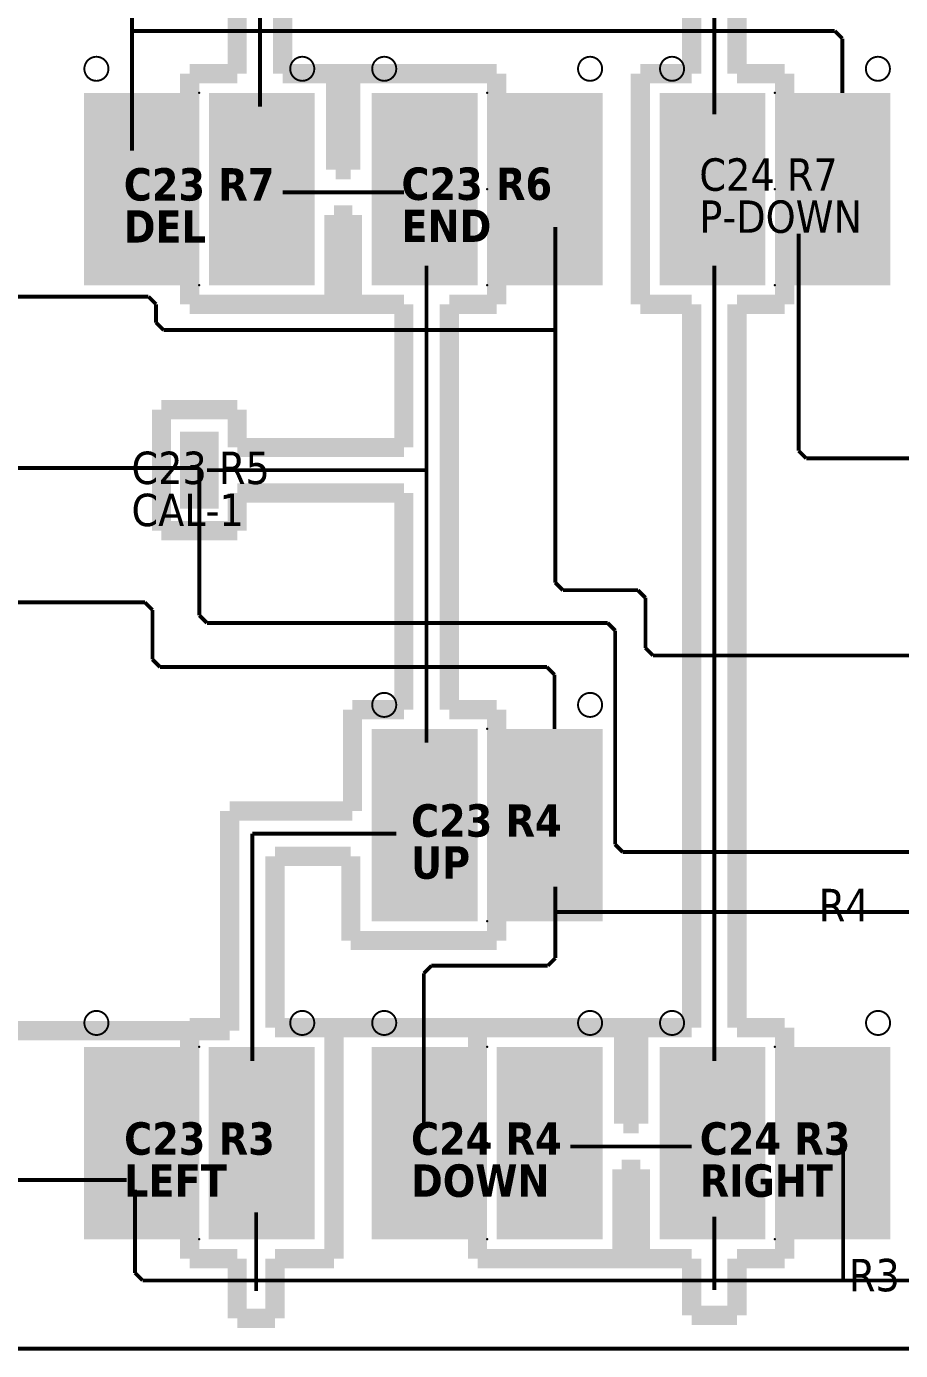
# Model space of a CAD drawing. Header units: millimetres. Extents: x -639 to -183, y -69 to 102.
# Drawn here: x -335.9 to -278.2, y -69.1 to 18.3 of the extents above; entities that cross this region are included whole.
import ezdxf

# ---------------------------------------------------------------- set-up
doc = ezdxf.new("R2010")
doc.units = ezdxf.units.MM
for name, color, linetype in [('Extended M - PCB border', 7, 'CONTINUOUS'), ('Extended M - PCB key references', 7, 'CONTINUOUS'), ('Extended M - PCB top', 7, 'CONTINUOUS'), ('FSSK - PCB bottom routes', 7, 'CONTINUOUS'), ('FSSK - PCB key references', 7, 'CONTINUOUS'), ('FSSK - PCB top routes', 7, 'CONTINUOUS')]:
    doc.layers.add(name, color=color, linetype=linetype)
doc.styles.add('Tahoma', font='txt')
doc.styles.add('Tahoma_Bold', font='txt')

msp = doc.modelspace()

# ---------------------------------------------------------------- linework, layer by layer
at = {"layer": 'Extended M - PCB border', "const_width": 0.254}
msp.add_lwpolyline([(-636, -69), (-272.746848, -69)], dxfattribs=at)
at = {"layer": 'Extended M - PCB top', "color": 212, "const_width": 0.254}
for points in [[(-284.939949, -9.716943), (-284.939949, 4.607742)], [(-284.939949, -9.716943), (-284.439949, -10.216943)], [(-284.439949, -10.216943), (-263.885036, -10.216943)]]:
    msp.add_lwpolyline(points, dxfattribs=at)
at = {"layer": 'Extended M - PCB top', "color": 32, "const_width": 0.254}
for points in [[(-324.5, -20.587693), (-324.5, -10.853255)], [(-324.5, -20.587693), (-324, -21.087693)], [(-324, -21.087693), (-297.550011, -21.087693)], [(-297.550011, -21.087693), (-297.050011, -21.587693)], [(-297.050011, -35.712737), (-297.050011, -21.587693)], [(-297.050011, -35.712737), (-296.550011, -36.212737)], [(-296.550011, -36.212737), (-271.410387, -36.212737)]]:
    msp.add_lwpolyline(points, dxfattribs=at)
at = {"layer": 'Extended M - PCB top', "color": 92, "const_width": 0.254}
for points in [[(-301, -18.426075), (-300.5, -18.926075)], [(-300.5, -18.926075), (-295.550011, -18.926075)], [(-295.550011, -18.926075), (-295.050011, -19.426075)], [(-295.050011, -19.426075), (-295.050011, -22.733256)], [(-295.050011, -22.733256), (-294.550011, -23.233256)], [(-294.550011, -23.233256), (-271.410387, -23.233256)]]:
    msp.add_lwpolyline(points, dxfattribs=at)
at = {"layer": 'Extended M - PCB top', "color": 176, "const_width": 0.254}
msp.add_lwpolyline([(-301.01886, -40.172737), (-271.45362, -40.172737)], dxfattribs=at)
at = {"layer": 'FSSK - PCB bottom routes', "color": 5}
for points, const_width in [([(-290.5, 12.5), (-290.5, 24)], 0.254), ([(-320.5, 13), (-320.5, 23)], 0.254), ([(-322, 15.184621), (-322, 20.944621)], 1.27), ([(-319, 15.184621), (-319, 20.944621)], 1.27), ([(-292, 15.184621), (-292, 20.944621)], 1.27), ([(-289, 15.184621), (-289, 20.944621)], 1.27), ([(-325.135, -0.055379), (-325.135, 15.184621)], 1.27), ([(-325.135, 15.184621), (-322, 15.184621)], 1.27), ([(-319, 15.184621), (-304.865, 15.184621)], 1.27), ([(-304.865, -0.055379), (-304.865, 15.184621)], 1.27), ([(-295.39, -0.055379), (-295.39, 15.184621)], 1.27), ([(-295.39, 15.184621), (-292, 15.184621)], 1.27), ([(-289, 15.184621), (-285.865, 15.184621)], 1.27), ([(-285.865, -0.055379), (-285.865, 15.184621)], 1.27), ([(-315.5, 8.84269), (-315.5, 15.02731)], 1.27), ([(-314.5, 8.84269), (-314.5, 15.02731)], 1.27), ([(-315.5, 8.84269), (-314.5, 8.84269)], 1.27), ([(-319, 7.34269), (-311, 7.34269)], 0.254), ([(-315.61, -0.02731), (-315.61, 5.84269)], 1.27), ([(-315.61, 5.84269), (-314.39, 5.84269)], 1.27), ([(-314.39, -0.02731), (-314.39, 5.84269)], 1.27), ([(-309.5, -29), (-309.5, 2.5)], 0.254), ([(-290.5, -50), (-290.5, 2.5)], 0.254), ([(-325.135, -0.055379), (-311, -0.055379)], 1.27), ([(-311, -9.5), (-311, -0.055379)], 1.27), ([(-308, -0.055379), (-304.865, -0.055379)], 1.27), ([(-308, -26.815379), (-308, -0.055379)], 1.27), ([(-295.39, -0.055379), (-292, -0.055379)], 1.27), ([(-292, -47.815379), (-292, -0.055379)], 1.27), ([(-289, -0.055379), (-285.865, -0.055379)], 1.27), ([(-289, -47.815379), (-289, -0.055379)], 1.27), ([(-327, -7), (-322, -7)], 1.27), ([(-327, -15), (-327, -7)], 1.27), ([(-322, -9.5), (-322, -7)], 1.27), ([(-322, -9.5), (-311, -9.5)], 1.27), ([(-324, -11), (-309.5, -11)], 0.254), ([(-322, -12.5), (-311, -12.5)], 1.27), ([(-322, -15), (-322, -12.5)], 1.27), ([(-311, -26.815379), (-311, -12.5)], 1.27), ([(-327, -15), (-322, -15)], 1.27), ([(-314.39, -26.815379), (-311, -26.815379)], 1.27), ([(-314.39, -33.5), (-314.39, -26.815379)], 1.27), ([(-308, -26.815379), (-304.865, -26.815379)], 1.27), ([(-304.865, -42.055379), (-304.865, -26.815379)], 1.27), ([(-322.5, -33.5), (-314.39, -33.5)], 1.27), ([(-322.5, -48.015379), (-322.5, -33.5)], 1.27), ([(-321, -50), (-321, -35)], 0.254), ([(-321, -35), (-311.5, -35)], 0.254), ([(-319.5, -47.815379), (-319.5, -36.5)], 1.27), ([(-319.5, -36.5), (-314.5, -36.5)], 1.27), ([(-314.5, -42.055379), (-314.5, -36.5)], 1.27), ([(-314.5, -42.055379), (-304.865, -42.055379)], 1.27), ([(-314.39, -42.055379), (-311, -42.055379)], 1.27), ([(-325.135, -47.815379), (-322.5, -47.815379)], 1.27), ([(-325.135, -63.055379), (-325.135, -47.815379)], 1.27), ([(-319.5, -47.815379), (-306.135, -47.815379)], 1.27), ([(-315.61, -63.055379), (-315.61, -47.815379)], 1.27), ([(-306.135, -47.815379), (-292, -47.815379)], 1.27), ([(-306.135, -63.055379), (-306.135, -47.815379)], 1.27), ([(-289, -47.815379), (-285.865, -47.815379)], 1.27), ([(-285.865, -63.055379), (-285.865, -47.815379)], 1.27), ([(-358.5, -48.015379), (-322.5, -48.015379)], 1.27), ([(-296.5, -54.15731), (-296.5, -47.97269)], 1.27), ([(-295.5, -54.15731), (-295.5, -47.97269)], 1.27), ([(-296.5, -54.15731), (-295.5, -54.15731)], 1.27), ([(-300, -55.65731), (-292, -55.65731)], 0.254), ([(-296.61, -63.02731), (-296.61, -57.15731)], 1.27), ([(-296.61, -57.15731), (-295.39, -57.15731)], 1.27), ([(-295.39, -63.02731), (-295.39, -57.15731)], 1.27), ([(-320.75, -65.195366), (-320.75, -60)], 0.254), ([(-290.5, -65.131232), (-290.5, -60.3)], 0.254), ([(-325.135, -63.055379), (-322, -63.055379)], 1.27), ([(-322, -67), (-322, -63.055379)], 1.27), ([(-319.5, -63.055379), (-315.61, -63.055379)], 1.27), ([(-319.5, -67), (-319.5, -63.055379)], 1.27), ([(-306.135, -63.055379), (-292, -63.055379)], 1.27), ([(-292, -66.8), (-292, -63.055379)], 1.27), ([(-289, -66.8), (-289, -63.055379)], 1.27), ([(-289, -63.055379), (-285.865, -63.055379)], 1.27), ([(-322, -67), (-319.5, -67)], 1.27), ([(-292, -66.8), (-289, -66.8)], 1.27)]:
    msp.add_lwpolyline(points, dxfattribs=dict(at, const_width=const_width))
for points in [[(-323.865, 1.214621), (-316.88, 1.214621), (-323.865, 13.914621), (-316.88, 13.914621)], [(-313.12, 1.214621), (-306.135, 1.214621), (-313.12, 13.914621), (-306.135, 13.914621)], [(-294.12, 1.214621), (-287.135, 1.214621), (-294.12, 13.914621), (-287.135, 13.914621)], [(-325.77, -13.54), (-323.23, -13.54), (-325.77, -8.46), (-323.23, -8.46)], [(-313.12, -40.785379), (-306.135, -40.785379), (-313.12, -28.085379), (-306.135, -28.085379)], [(-323.877912, -61.788133), (-316.892912, -61.788133), (-323.877912, -49.088133), (-316.892912, -49.088133)], [(-304.865, -61.785379), (-297.88, -61.785379), (-304.865, -49.085379), (-297.88, -49.085379)], [(-294.12, -61.785379), (-287.135, -61.785379), (-294.12, -49.085379), (-287.135, -49.085379)]]:
    msp.add_solid(points, dxfattribs=at)
at = {"layer": 'FSSK - PCB top routes', "color": 212, "const_width": 0.254}
for points in [[(-328.945, 10.099336), (-328.945, 20.30229)], [(-328.945, 18), (-282.555, 18)], [(-282.555, 18), (-282.055, 17.5)], [(-282.055, 13.91462), (-282.055, 17.5)]]:
    msp.add_lwpolyline(points, dxfattribs=at)
at = {"layer": 'FSSK - PCB top routes', "color": 212, "const_width": 0.127}
for points in [[(-330.500761, 15.502124, 0.0984914), (-330.561182, 15.805879, 0.0984914), (-330.733245, 16.06339, 0.0984914), (-330.990756, 16.235453, 0.0984914), (-331.294511, 16.295874, 0.0984914), (-331.598266, 16.235453, 0.0984914), (-331.855777, 16.06339, 0.0984914), (-332.027841, 15.805879, 0.0984914), (-332.088261, 15.502124, 0.0984914), (-332.027841, 15.198369, 0.0984914), (-331.855777, 14.940858, 0.0984914), (-331.598266, 14.768795, 0.0984914), (-331.294511, 14.708374, 0.0984914), (-330.990756, 14.768795, 0.0984914), (-330.733245, 14.940858, 0.0984914), (-330.561182, 15.198369, 0.0984914)], [(-292.500739, 15.502124, 0.0984914), (-292.56116, 15.805879, 0.0984914), (-292.733223, 16.06339, 0.0984914), (-292.990734, 16.235453, 0.0984914), (-293.294489, 16.295874, 0.0984914), (-293.598244, 16.235453, 0.0984914), (-293.855755, 16.06339, 0.0984914), (-294.027818, 15.805879, 0.0984914), (-294.088239, 15.502124, 0.0984914), (-294.027818, 15.198369, 0.0984914), (-293.855755, 14.940858, 0.0984914), (-293.598244, 14.768795, 0.0984914), (-293.294489, 14.708374, 0.0984914), (-292.990734, 14.768795, 0.0984914), (-292.733223, 14.940858, 0.0984914), (-292.56116, 15.198369, 0.0984914)], [(-278.911739, 15.502124, 0.0984914), (-278.97216, 15.805879, 0.0984914), (-279.144223, 16.06339, 0.0984914), (-279.401734, 16.235453, 0.0984914), (-279.705489, 16.295874, 0.0984914), (-280.009244, 16.235453, 0.0984914), (-280.266755, 16.06339, 0.0984914), (-280.438818, 15.805879, 0.0984914), (-280.499239, 15.502124, 0.0984914), (-280.438818, 15.198369, 0.0984914), (-280.266755, 14.940858, 0.0984914), (-280.009244, 14.768795, 0.0984914), (-279.705489, 14.708374, 0.0984914), (-279.401734, 14.768795, 0.0984914), (-279.144223, 14.940858, 0.0984914), (-278.97216, 15.198369, 0.0984914)]]:
    msp.add_lwpolyline(points, format="xyb", close=True, dxfattribs=at)
at = {"layer": 'FSSK - PCB top routes', "color": 1, "const_width": 0.127}
for points in [[(-316.911761, 15.502124, 0.0984914), (-316.972182, 15.805879, 0.0984914), (-317.144245, 16.06339, 0.0984914), (-317.401756, 16.235453, 0.0984914), (-317.705511, 16.295874, 0.0984914), (-318.009266, 16.235453, 0.0984914), (-318.266777, 16.06339, 0.0984914), (-318.438841, 15.805879, 0.0984914), (-318.499261, 15.502124, 0.0984914), (-318.438841, 15.198369, 0.0984914), (-318.266777, 14.940858, 0.0984914), (-318.009266, 14.768795, 0.0984914), (-317.705511, 14.708374, 0.0984914), (-317.401756, 14.768795, 0.0984914), (-317.144245, 14.940858, 0.0984914), (-316.972182, 15.198369, 0.0984914)], [(-292.500739, -47.497876, 0.0984914), (-292.56116, -47.194121, 0.0984914), (-292.733223, -46.93661, 0.0984914), (-292.990734, -46.764547, 0.0984914), (-293.294489, -46.704126, 0.0984914), (-293.598244, -46.764547, 0.0984914), (-293.855755, -46.93661, 0.0984914), (-294.027818, -47.194121, 0.0984914), (-294.088239, -47.497876, 0.0984914), (-294.027818, -47.801631, 0.0984914), (-293.855755, -48.059142, 0.0984914), (-293.598244, -48.231205, 0.0984914), (-293.294489, -48.291626, 0.0984914), (-292.990734, -48.231205, 0.0984914), (-292.733223, -48.059142, 0.0984914), (-292.56116, -47.801631, 0.0984914)], [(-278.900739, -47.497876, 0.0984914), (-278.96116, -47.194121, 0.0984914), (-279.133223, -46.93661, 0.0984914), (-279.390734, -46.764547, 0.0984914), (-279.694489, -46.704126, 0.0984914), (-279.998244, -46.764547, 0.0984914), (-280.255755, -46.93661, 0.0984914), (-280.427818, -47.194121, 0.0984914), (-280.488239, -47.497876, 0.0984914), (-280.427818, -47.801631, 0.0984914), (-280.255755, -48.059142, 0.0984914), (-279.998244, -48.231205, 0.0984914), (-279.694489, -48.291626, 0.0984914), (-279.390734, -48.231205, 0.0984914), (-279.133223, -48.059142, 0.0984914), (-278.96116, -47.801631, 0.0984914)]]:
    msp.add_lwpolyline(points, format="xyb", close=True, dxfattribs=at)
at = {"layer": 'FSSK - PCB top routes', "color": 92, "const_width": 0.127}
for points in [[(-311.500739, 15.502124, 0.0984914), (-311.56116, 15.805879, 0.0984914), (-311.733223, 16.06339, 0.0984914), (-311.990734, 16.235453, 0.0984914), (-312.294489, 16.295874, 0.0984914), (-312.598244, 16.235453, 0.0984914), (-312.855755, 16.06339, 0.0984914), (-313.027818, 15.805879, 0.0984914), (-313.088239, 15.502124, 0.0984914), (-313.027818, 15.198369, 0.0984914), (-312.855755, 14.940858, 0.0984914), (-312.598244, 14.768795, 0.0984914), (-312.294489, 14.708374, 0.0984914), (-311.990734, 14.768795, 0.0984914), (-311.733223, 14.940858, 0.0984914), (-311.56116, 15.198369, 0.0984914)], [(-297.911739, 15.502124, 0.0984914), (-297.97216, 15.805879, 0.0984914), (-298.144223, 16.06339, 0.0984914), (-298.401734, 16.235453, 0.0984914), (-298.705489, 16.295874, 0.0984914), (-299.009244, 16.235453, 0.0984914), (-299.266755, 16.06339, 0.0984914), (-299.438818, 15.805879, 0.0984914), (-299.499239, 15.502124, 0.0984914), (-299.438818, 15.198369, 0.0984914), (-299.266755, 14.940858, 0.0984914), (-299.009244, 14.768795, 0.0984914), (-298.705489, 14.708374, 0.0984914), (-298.401734, 14.768795, 0.0984914), (-298.144223, 14.940858, 0.0984914), (-297.97216, 15.198369, 0.0984914)]]:
    msp.add_lwpolyline(points, format="xyb", close=True, dxfattribs=at)
at = {"layer": 'FSSK - PCB top routes', "color": 92, "const_width": 0.254}
for points in [[(-301, -1.75), (-301, 5.059134)], [(-301, -18.426075), (-301, 3.25)], [(-341.696962, 0.458063), (-327.857086, 0.458063)], [(-327.857086, 0.458063), (-327.357086, -0.041937)], [(-327.357086, -0.041937), (-327.357086, -1.25)], [(-327.357086, -1.25), (-326.857086, -1.75)], [(-326.857086, -1.75), (-301, -1.75)]]:
    msp.add_lwpolyline(points, dxfattribs=at)
at = {"layer": 'FSSK - PCB top routes', "color": 32, "const_width": 0.254}
msp.add_lwpolyline([(-344, -10.853255), (-324.5, -10.853255)], dxfattribs=at)
at = {"layer": 'FSSK - PCB top routes', "color": 176, "const_width": 0.254}
for points in [[(-339.148592, -19.729175), (-328.093701, -19.729175)], [(-328.093701, -19.729175), (-327.593701, -20.229175)], [(-327.593701, -20.229175), (-327.593701, -23.5)], [(-327.593701, -23.5), (-327.093701, -24)], [(-327.093701, -24), (-301.555, -24)], [(-301.555, -24), (-301.055, -24.5)], [(-301.055, -28.08538), (-301.055, -24.5)], [(-301, -43.216729), (-301, -38.5)], [(-309.679823, -44.216729), (-309.179823, -43.716729)], [(-309.179823, -43.716729), (-301.5, -43.716729)], [(-301.5, -43.716729), (-301, -43.216729)], [(-309.679823, -54.115589), (-309.679823, -44.216729)]]:
    msp.add_lwpolyline(points, dxfattribs=at)
at = {"layer": 'FSSK - PCB top routes', "color": 176, "const_width": 0.127}
for points in [[(-311.500739, -26.497876, 0.0984914), (-311.56116, -26.194121, 0.0984914), (-311.733223, -25.93661, 0.0984914), (-311.990734, -25.764547, 0.0984914), (-312.294489, -25.704126, 0.0984914), (-312.598244, -25.764547, 0.0984914), (-312.855755, -25.93661, 0.0984914), (-313.027818, -26.194121, 0.0984914), (-313.088239, -26.497876, 0.0984914), (-313.027818, -26.801631, 0.0984914), (-312.855755, -27.059142, 0.0984914), (-312.598244, -27.231205, 0.0984914), (-312.294489, -27.291626, 0.0984914), (-311.990734, -27.231205, 0.0984914), (-311.733223, -27.059142, 0.0984914), (-311.56116, -26.801631, 0.0984914)], [(-297.911739, -26.497876, 0.0984914), (-297.97216, -26.194121, 0.0984914), (-298.144223, -25.93661, 0.0984914), (-298.401734, -25.764547, 0.0984914), (-298.705489, -25.704126, 0.0984914), (-299.009244, -25.764547, 0.0984914), (-299.266755, -25.93661, 0.0984914), (-299.438818, -26.194121, 0.0984914), (-299.499239, -26.497876, 0.0984914), (-299.438818, -26.801631, 0.0984914), (-299.266755, -27.059142, 0.0984914), (-299.009244, -27.231205, 0.0984914), (-298.705489, -27.291626, 0.0984914), (-298.401734, -27.231205, 0.0984914), (-298.144223, -27.059142, 0.0984914), (-297.97216, -26.801631, 0.0984914)], [(-311.50076, -47.497876, 0.0984914), (-311.561181, -47.194121, 0.0984914), (-311.733244, -46.93661, 0.0984914), (-311.990755, -46.764547, 0.0984914), (-312.29451, -46.704126, 0.0984914), (-312.598265, -46.764547, 0.0984914), (-312.855776, -46.93661, 0.0984914), (-313.02784, -47.194121, 0.0984914), (-313.08826, -47.497876, 0.0984914), (-313.02784, -47.801631, 0.0984914), (-312.855776, -48.059142, 0.0984914), (-312.598265, -48.231205, 0.0984914), (-312.29451, -48.291626, 0.0984914), (-311.990755, -48.231205, 0.0984914), (-311.733244, -48.059142, 0.0984914), (-311.561181, -47.801631, 0.0984914)], [(-297.91176, -47.497876, 0.0984914), (-297.972181, -47.194121, 0.0984914), (-298.144244, -46.93661, 0.0984914), (-298.401755, -46.764547, 0.0984914), (-298.70551, -46.704126, 0.0984914), (-299.009265, -46.764547, 0.0984914), (-299.266776, -46.93661, 0.0984914), (-299.43884, -47.194121, 0.0984914), (-299.49926, -47.497876, 0.0984914), (-299.43884, -47.801631, 0.0984914), (-299.266776, -48.059142, 0.0984914), (-299.009265, -48.231205, 0.0984914), (-298.70551, -48.291626, 0.0984914), (-298.401755, -48.231205, 0.0984914), (-298.144244, -48.059142, 0.0984914), (-297.972181, -47.801631, 0.0984914)]]:
    msp.add_lwpolyline(points, format="xyb", close=True, dxfattribs=at)
at = {"layer": 'FSSK - PCB top routes', "color": 240, "const_width": 0.127}
for points in [[(-330.500761, -47.497876, 0.0984914), (-330.561182, -47.194121, 0.0984914), (-330.733245, -46.93661, 0.0984914), (-330.990756, -46.764547, 0.0984914), (-331.294511, -46.704126, 0.0984914), (-331.598266, -46.764547, 0.0984914), (-331.855777, -46.93661, 0.0984914), (-332.027841, -47.194121, 0.0984914), (-332.088261, -47.497876, 0.0984914), (-332.027841, -47.801631, 0.0984914), (-331.855777, -48.059142, 0.0984914), (-331.598266, -48.231205, 0.0984914), (-331.294511, -48.291626, 0.0984914), (-330.990756, -48.231205, 0.0984914), (-330.733245, -48.059142, 0.0984914), (-330.561182, -47.801631, 0.0984914)], [(-316.911761, -47.497876, 0.0984914), (-316.972182, -47.194121, 0.0984914), (-317.144245, -46.93661, 0.0984914), (-317.401756, -46.764547, 0.0984914), (-317.705511, -46.704126, 0.0984914), (-318.009266, -46.764547, 0.0984914), (-318.266777, -46.93661, 0.0984914), (-318.438841, -47.194121, 0.0984914), (-318.499261, -47.497876, 0.0984914), (-318.438841, -47.801631, 0.0984914), (-318.266777, -48.059142, 0.0984914), (-318.009266, -48.231205, 0.0984914), (-317.705511, -48.291626, 0.0984914), (-317.401756, -48.231205, 0.0984914), (-317.144245, -48.059142, 0.0984914), (-316.972182, -47.801631, 0.0984914)]]:
    msp.add_lwpolyline(points, format="xyb", close=True, dxfattribs=at)
at = {"layer": 'FSSK - PCB top routes', "color": 240, "const_width": 0.254}
for points in [[(-282, -64.5), (-282, -55.228519)], [(-342.659978, -57.873131), (-329.293415, -57.873131)], [(-328.75, -64), (-328.75, -58.5)], [(-328.75, -64), (-328.25, -64.5)], [(-328.25, -64.5), (-276.533001, -64.5)]]:
    msp.add_lwpolyline(points, dxfattribs=at)
at = {"layer": 'FSSK - PCB top routes', "color": 212}
for p in [(-324.5, 13.91462), (-286.5, 13.91462)]:
    msp.add_point(p, dxfattribs=at)
at = {"layer": 'FSSK - PCB top routes', "color": 92}
for p in [(-305.5, 13.91462), (-305.5, 7.56462), (-305.5, 1.21462)]:
    msp.add_point(p, dxfattribs=at)
at = {"layer": 'FSSK - PCB top routes', "color": 1}
for p in [(-324.5, 7.56462), (-286.5, 7.56462), (-324.5, 1.21462), (-286.5, 1.21462), (-305.5, -40.78538)]:
    msp.add_point(p, dxfattribs=at)
at = {"layer": 'FSSK - PCB top routes', "color": 176}
for p in [(-305.5, -28.08538), (-305.5, -34.43538), (-305.499999, -49.08538), (-305.499999, -55.43538), (-305.499999, -61.78538)]:
    msp.add_point(p, dxfattribs=at)
at = {"layer": 'FSSK - PCB top routes', "color": 240}
for p in [(-324.5, -49.08538), (-286.5, -49.08538), (-324.5, -55.43538), (-286.5, -55.43538), (-324.5, -61.78538), (-286.5, -61.78538)]:
    msp.add_point(p, dxfattribs=at)
at = {"layer": 'FSSK - PCB top routes', "color": 212}
for points in [[(-332.12, 1.21462), (-325.77, 1.21462), (-332.12, 13.91462), (-325.77, 13.91462)], [(-323.865, 1.21462), (-316.88, 1.21462), (-323.865, 13.91462), (-316.88, 13.91462)], [(-294.12, 1.21462), (-287.135, 1.21462), (-294.12, 13.91462), (-287.135, 13.91462)], [(-285.23, 1.21462), (-278.88, 1.21462), (-285.23, 13.91462), (-278.88, 13.91462)]]:
    msp.add_solid(points, dxfattribs=at)
at = {"layer": 'FSSK - PCB top routes', "color": 92}
for points in [[(-313.12, 1.21462), (-306.135, 1.21462), (-313.12, 13.91462), (-306.135, 13.91462)], [(-304.23, 1.21462), (-297.88, 1.21462), (-304.23, 13.91462), (-297.88, 13.91462)]]:
    msp.add_solid(points, dxfattribs=at)
at = {"layer": 'FSSK - PCB top routes', "color": 32}
msp.add_solid([(-325.77, -13.54), (-323.23, -13.54), (-325.77, -8.46), (-323.23, -8.46)], dxfattribs=at)
at = {"layer": 'FSSK - PCB top routes', "color": 176}
for points in [[(-313.12, -40.78538), (-306.135, -40.78538), (-313.12, -28.08538), (-306.135, -28.08538)], [(-304.23, -40.78538), (-297.88, -40.78538), (-304.23, -28.08538), (-297.88, -28.08538)], [(-313.119999, -61.78538), (-306.769999, -61.78538), (-313.119999, -49.08538), (-306.769999, -49.08538)], [(-304.864999, -61.78538), (-297.879999, -61.78538), (-304.864999, -49.08538), (-297.879999, -49.08538)]]:
    msp.add_solid(points, dxfattribs=at)
at = {"layer": 'FSSK - PCB top routes', "color": 240}
for points in [[(-332.12, -61.78538), (-325.77, -61.78538), (-332.12, -49.08538), (-325.77, -49.08538)], [(-323.865, -61.78538), (-316.88, -61.78538), (-323.865, -49.08538), (-316.88, -49.08538)], [(-294.12, -61.78538), (-287.135, -61.78538), (-294.12, -49.08538), (-287.135, -49.08538)], [(-285.23, -61.78538), (-278.88, -61.78538), (-285.23, -49.08538), (-278.88, -49.08538)]]:
    msp.add_solid(points, dxfattribs=at)

# ---------------------------------------------------------------- texts
at = {"layer": 'Extended M - PCB key references', "style": 'Tahoma'}
for s, p in [('R4', (-283.61285, -40.781651)), ('R3', (-281.61965, -65.214747))]:
    msp.add_text(s, height=2.138947, dxfattribs=at).set_placement(p)
at = {"layer": 'FSSK - PCB key references'}
for s, style, p in [('C24 R7', 'Tahoma', (-291.492456, 7.450426)), ('C23 R7', 'Tahoma_Bold', (-329.488094, 6.802849)), ('C23 R6', 'Tahoma_Bold', (-311.154537, 6.845647)), ('DEL', 'Tahoma_Bold', (-329.488094, 4.023952)), ('END', 'Tahoma_Bold', (-311.154537, 4.06675)), ('P-DOWN', 'Tahoma', (-291.492456, 4.671529)), ('C23 R5', 'Tahoma', (-328.978074, -11.915389)), ('CAL-1', 'Tahoma', (-328.978074, -14.694287)), ('C23 R4', 'Tahoma_Bold', (-310.523179, -35.197151)), ('UP', 'Tahoma_Bold', (-310.523179, -37.976048)), ('C23 R3', 'Tahoma_Bold', (-329.464133, -56.197151)), ('C24 R4', 'Tahoma_Bold', (-310.523178, -56.197151)), ('C24 R3', 'Tahoma_Bold', (-291.464133, -56.197151)), ('DOWN', 'Tahoma_Bold', (-310.523178, -58.976048)), ('RIGHT', 'Tahoma_Bold', (-291.464133, -58.976048)), ('LEFT', 'Tahoma_Bold', (-329.464133, -58.976048))]:
    msp.add_text(s, height=2.138947, dxfattribs=dict(at, style=style)).set_placement(p)

doc.saveas('drawing.dxf')
